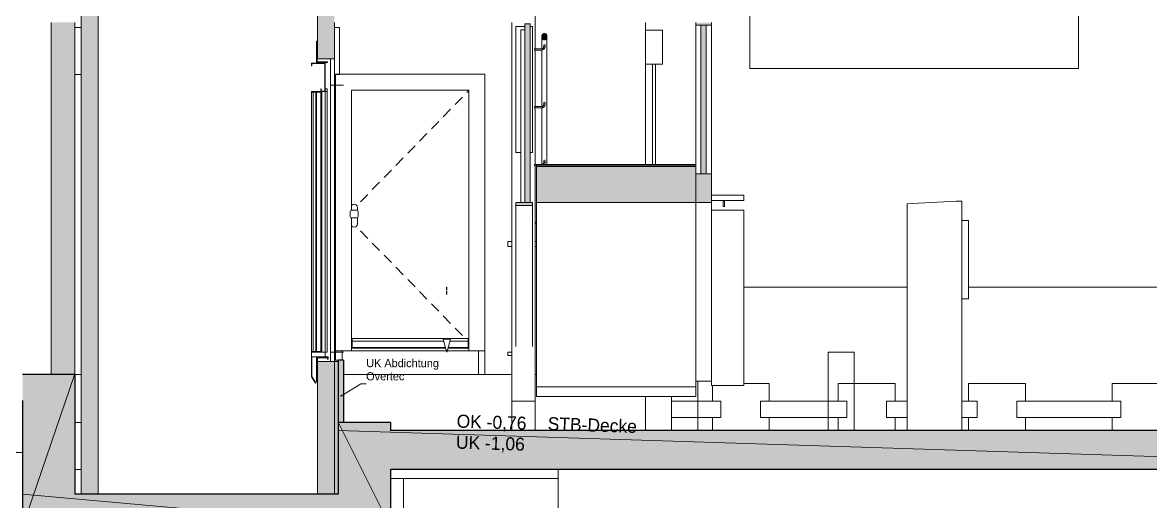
# Model space of a CAD drawing. Header units: metres. Extents: x -35.8 to 4.8, y -7.2 to 21.5.
# Drawn here: x -26.27 to -17.62, y -1.3 to 2.37 of the extents above; entities that cross this region are included whole.
import ezdxf

# ---------------------------------------------------------------- set-up
doc = ezdxf.new("R2010")
doc.units = ezdxf.units.M
doc.header["$MEASUREMENT"] = 0
doc.header["$XCLIPFRAME"] = 0
doc.set_wipeout_variables(frame=1)
for name, pattern in [('STRICHLINIE', [0.75, 0.5, -0.25]), ('Untersicht 1_1', [0.075, 0.025, -0.05]), ('Wipeout_Contour', [1, 0, -1])]:
    doc.linetypes.add(name, pattern=pattern)
for name, color, linetype in [('A_Schnitt A Lift RB_1_0', 7, 'Continuous'), ('A_Schnitt A Lift RB_1_110 Wand Aussen', 7, 'Continuous'), ('A_Schnitt A Lift RB_1_111 Wand Aussen - Bohrpfahlwand 80', 7, 'Continuous'), ('A_Schnitt A Lift RB_1_112 Wand Aussen - Schachtwände', 7, 'Continuous'), ('A_Schnitt A Lift RB_1_120 Wand Innen tragend', 7, 'Continuous'), ('A_Schnitt A Lift RB_1_140 Brüstung', 7, 'Continuous'), ('A_Schnitt A Lift RB_1_150 Stütze', 7, 'Continuous'), ('A_Schnitt A Lift RB_1_210 Decke', 7, 'Continuous'), ('A_Schnitt A Lift RB_1_250 Träger Unterzug', 7, 'Continuous'), ('A_Schnitt A Lift RB_1_270 Deckendurchbruchsymbol', 7, 'Continuous'), ('A_Schnitt A Lift RB_1_410 Treppe', 7, 'Continuous'), ('A_Schnitt A Lift RB_1_415_Aufbauten Pdf', 7, 'Continuous'), ('A_Schnitt A Lift RB_1_430 Aufzug', 7, 'Continuous'), ('A_Schnitt A Lift RB_1_910 Allgemein Lageplan Höhen', 7, 'Continuous'), ('A_Schnitt A Lift RB_1_950 Polierplan Bemaßung', 7, 'Continuous')]:
    doc.layers.add(name, color=color, linetype=linetype)
doc.styles.add('ERSTELLTER_STIL_1', font='')
doc.styles.get('ERSTELLTER_STIL_1').set_extended_font_data('Eurostile')
picture_1 = doc.add_image_def('image14.tif', size_in_pixel=(2176, 596))

msp = doc.modelspace()

# ---------------------------------------------------------------- hatches: boundary and pattern name
at = {"layer": 'A_Schnitt A Lift RB_1_120 Wand Innen tragend', "linetype": 'Continuous', "lineweight": 0, "true_color": 0x000000}
for points in [[(-26.05, -0.33), (-25.87, -0.33), (-25.87, 2.37), (-26.05, 2.37)], [(-23.85, -0.7), (-23.81, -0.7), (-23.81, -0.22), (-23.85, -0.22)]]:
    msp.add_hatch(color=18, dxfattribs=at).paths.add_polyline_path(points)
at = {"layer": 'A_Schnitt A Lift RB_1_140 Brüstung', "linetype": 'Continuous', "lineweight": 0, "true_color": 0x000000}
for points in [[(-22.42, 0.9899), (-22.38, 0.9899), (-22.38, 2.36), (-22.42, 2.36)], [(-20.99, 2.3693), (-21.11, 2.3693), (-21.11, 2.3493), (-20.99, 2.3493)], [(-21.07, 1.2081), (-21.03, 1.2081), (-21.03, 2.3493), (-21.07, 2.3493)], [(-22.2735, 2.2375), (-22.27, 2.2371), (-22.2665, 2.2375), (-22.2632, 2.2386), (-22.26, 2.2404), (-22.2571, 2.2428), (-22.2547, 2.2457), (-22.2527, 2.2492), (-22.2512, 2.253), (-22.2503, 2.257), (-22.25, 2.2612), (-22.2503, 2.2654), (-22.2512, 2.2694), (-22.2527, 2.2732), (-22.2547, 2.2766), (-22.2571, 2.2796), (-22.26, 2.282), (-22.2632, 2.2838), (-22.2665, 2.2849), (-22.27, 2.2852), (-22.2735, 2.2849), (-22.2768, 2.2838), (-22.28, 2.282), (-22.2829, 2.2796), (-22.2853, 2.2766), (-22.2873, 2.2732), (-22.2888, 2.2694), (-22.2897, 2.2654), (-22.29, 2.2612), (-22.2897, 2.257), (-22.2888, 2.253), (-22.2873, 2.2492), (-22.2853, 2.2457), (-22.2829, 2.2428), (-22.28, 2.2404), (-22.2768, 2.2386)], [(-20.99, 1.2081), (-21.11, 1.2081), (-21.11, 0.9891), (-20.99, 0.9891)], [(-22.36, 0.9649), (-22.36, 0.9899), (-22.49, 0.9899), (-22.49, 0.9649)]]:
    msp.add_hatch(color=18, dxfattribs=at).paths.add_polyline_path(points)
at = {"layer": 'A_Schnitt A Lift RB_1_210 Decke', "linetype": 'Continuous', "lineweight": 0, "true_color": 0x000000}
for points in [[(-23.45, -0.76), (-23.45, -1.06), (-14.87, -1.06), (-14.87, -0.76)], [(-23.85, -1.5), (-23.85, -1.25), (-25.87, -1.25), (-25.87, -1.5)]]:
    msp.add_hatch(color=18, dxfattribs=at).paths.add_polyline_path(points)
at = {"layer": 'A_Schnitt A Lift RB_1_250 Träger Unterzug', "linetype": 'Continuous', "lineweight": 0, "true_color": 0x000000}
for points in [[(-25.87, -1.5), (-25.87, -0.33), (-26.27, -0.33), (-26.27, -1.5)], [(-23.45, -1.5), (-23.45, -0.7), (-23.85, -0.7), (-23.85, -1.5)]]:
    msp.add_hatch(color=18, dxfattribs=at).paths.add_polyline_path(points)
at = {"layer": 'A_Schnitt A Lift RB_1_410 Treppe', "linetype": 'Continuous', "lineweight": 0, "true_color": 0x000000}
for points in [[(-22.33, 1.27), (-21.11, 1.27), (-21.11, 1.28), (-22.33, 1.28)], [(-22.33, 0.9899), (-21.11, 0.9899), (-21.11, 1.265), (-22.33, 1.265)]]:
    msp.add_hatch(color=18, dxfattribs=at).paths.add_polyline_path(points)
at = {"layer": 'A_Schnitt A Lift RB_1_430 Aufzug', "linetype": 'Continuous', "lineweight": 0, "true_color": 0x000000}
for points in [[(-25.82, -1.25), (-25.69, -1.25), (-25.69, 9.3), (-25.82, 9.3)], [(-24.01, 2.09), (-23.88, 2.09), (-23.88, 2.65), (-24.01, 2.65)], [(-23.88, -0.23), (-24.01, -0.23), (-24.01, -1.25), (-23.88, -1.25)], [(-23.85, -0.23), (-23.88, -0.23), (-23.88, -1.25), (-23.85, -1.25)]]:
    msp.add_hatch(color=18, dxfattribs=at).paths.add_polyline_path(points)
at = {"layer": 'A_Schnitt A Lift RB_1_950 Polierplan Bemaßung', "linetype": 'Continuous', "lineweight": 0, "true_color": 0x000000}
msp.add_hatch(color=18, dxfattribs=at).paths.add_polyline_path([(-23.8292, -0.4951), (-23.8291, -0.496), (-23.8285, -0.4968), (-23.8277, -0.4974), (-23.8267, -0.4976), (-23.8258, -0.4974), (-23.825, -0.4968), (-23.8244, -0.496), (-23.8242, -0.4951), (-23.8244, -0.4941), (-23.825, -0.4933), (-23.8258, -0.4928), (-23.8267, -0.4926), (-23.8277, -0.4928), (-23.8285, -0.4933), (-23.8291, -0.4941)])

# ---------------------------------------------------------------- linework, layer by layer
at = {"layer": 'A_Schnitt A Lift RB_1_110 Wand Aussen', "color": 7, "linetype": 'Continuous', "lineweight": 18, "ltscale": 1000}
for p, q in [((-21.495, 2.37), (-21.495, 1.28)), ((-20.74, 0.34), (-19.49, 0.34)), ((-19.02, 0.34), (-15.07, 0.34)), ((-23.87, -0.22), (-23.87, -0.15)), ((-22.726, -0.15), (-22.726, -0.33)), ((-22.726, -0.33), (-22.52, -0.33)), ((-22.34, -0.33), (-22.33, -0.33)), ((-20.9826, -0.535), (-20.9826, -0.4159)), ((-20.74, -0.4), (-20.5474, -0.4)), ((-20.5474, -0.4), (-20.5474, -0.535)), ((-20.0177, -0.535), (-20.0177, -0.4)), ((-20.0177, -0.4), (-19.5823, -0.4)), ((-19.5823, -0.4), (-19.5823, -0.535)), ((-19.0179, -0.535), (-19.0179, -0.4)), ((-19.0179, -0.4), (-18.5821, -0.4)), ((-18.5821, -0.4), (-18.5821, -0.535)), ((-17.918, -0.535), (-17.918, -0.4)), ((-17.918, -0.4), (-17.482, -0.4)), ((-21.295, -0.5), (-21.295, -0.535)), ((-20.9826, -0.535), (-21.295, -0.535)), ((-21.295, -0.66), (-21.295, -0.535)), ((-20.9826, -0.535), (-20.9642, -0.535)), ((-20.9321, -0.535), (-20.9642, -0.535)), ((-20.9166, -0.535), (-20.9321, -0.535)), ((-20.9166, -0.535), (-20.9166, -0.66)), ((-20.5979, -0.535), (-20.6134, -0.535)), ((-20.6134, -0.535), (-20.6134, -0.66)), ((-20.5658, -0.535), (-20.5979, -0.535)), ((-20.5474, -0.535), (-20.5658, -0.535)), ((-20.0177, -0.535), (-20.5474, -0.535)), ((-20.0177, -0.535), (-19.9992, -0.535)), ((-19.9671, -0.535), (-19.9992, -0.535)), ((-19.9514, -0.535), (-19.9671, -0.535)), ((-19.9514, -0.535), (-19.9514, -0.66)), ((-19.6329, -0.535), (-19.6487, -0.535)), ((-19.6487, -0.535), (-19.6487, -0.66)), ((-19.6008, -0.535), (-19.6329, -0.535)), ((-19.5823, -0.535), (-19.6008, -0.535)), ((-19.49, -0.535), (-19.5823, -0.535)), ((-19.0179, -0.535), (-19.07, -0.535)), ((-19.0179, -0.535), (-18.9992, -0.535)), ((-18.9671, -0.535), (-18.9992, -0.535)), ((-18.9514, -0.535), (-18.9671, -0.535)), ((-18.9514, -0.535), (-18.9514, -0.66)), ((-18.6329, -0.535), (-18.6486, -0.535)), ((-18.6486, -0.535), (-18.6486, -0.66)), ((-18.6008, -0.535), (-18.6329, -0.535)), ((-18.5821, -0.535), (-18.6008, -0.535)), ((-17.918, -0.535), (-18.5821, -0.535)), ((-17.918, -0.535), (-17.8992, -0.535)), ((-17.8671, -0.535), (-17.8992, -0.535)), ((-17.8513, -0.535), (-17.8671, -0.535)), ((-17.8513, -0.535), (-17.8513, -0.66)), ((-21.295, -0.66), (-21.295, -0.76)), ((-20.9826, -0.66), (-21.295, -0.66)), ((-20.9826, -0.66), (-20.9826, -0.76)), ((-20.9826, -0.66), (-20.9642, -0.66)), ((-20.9642, -0.66), (-20.9321, -0.66)), ((-20.9321, -0.66), (-20.9166, -0.66)), ((-20.6134, -0.66), (-20.5979, -0.66)), ((-20.5979, -0.66), (-20.5658, -0.66)), ((-20.5474, -0.66), (-20.5658, -0.66)), ((-20.0177, -0.66), (-20.5474, -0.66)), ((-20.5474, -0.66), (-20.5474, -0.76)), ((-20.0177, -0.66), (-19.9992, -0.66)), ((-20.0177, -0.66), (-20.0177, -0.76)), ((-19.9992, -0.66), (-19.9671, -0.66)), ((-19.9671, -0.66), (-19.9514, -0.66)), ((-19.6487, -0.66), (-19.6329, -0.66)), ((-19.6329, -0.66), (-19.6008, -0.66)), ((-19.5823, -0.66), (-19.6008, -0.66)), ((-19.49, -0.66), (-19.5823, -0.66)), ((-19.5823, -0.66), (-19.5823, -0.76)), ((-19.0179, -0.66), (-19.07, -0.66)), ((-19.0179, -0.66), (-18.9992, -0.66)), ((-19.0179, -0.66), (-19.0179, -0.76)), ((-18.9992, -0.66), (-18.9671, -0.66)), ((-18.9671, -0.66), (-18.9514, -0.66)), ((-18.6486, -0.66), (-18.6329, -0.66)), ((-18.6329, -0.66), (-18.6008, -0.66)), ((-18.5821, -0.66), (-18.6008, -0.66)), ((-17.918, -0.66), (-18.5821, -0.66)), ((-18.5821, -0.66), (-18.5821, -0.76)), ((-17.918, -0.66), (-17.8992, -0.66)), ((-17.918, -0.66), (-17.918, -0.76)), ((-17.8992, -0.66), (-17.8671, -0.66)), ((-17.8671, -0.66), (-17.8513, -0.66))]:
    msp.add_line(p, q, dxfattribs=at)
at = {"layer": 'A_Schnitt A Lift RB_1_110 Wand Aussen', "color": 7, "linetype": 'Continuous', "lineweight": 13, "ltscale": 1000}
for p, q in [((-21.365, 2.31), (-21.495, 2.31)), ((-21.365, 2.05), (-21.365, 2.31)), ((-21.495, 2.05), (-21.49, 2.05)), ((-21.49, 2.05), (-21.4425, 2.05)), ((-21.4425, 2.05), (-21.4175, 2.05)), ((-21.4425, 1.28), (-21.4425, 2.05)), ((-21.4175, 2.05), (-21.37, 2.05)), ((-21.4175, 1.28), (-21.4175, 2.05)), ((-21.37, 2.05), (-21.365, 2.05)), ((-22.726, 1.972), (-23.87, 1.972)), ((-23.87, 1.972), (-23.87, -0.15)), ((-22.726, -0.15), (-22.726, 1.972)), ((-23.748, 0.93), (-23.748, 1.85)), ((-23.748, 1.85), (-23.2979, 1.85)), ((-23.2979, 1.85), (-23.1579, 1.85)), ((-23.1579, 1.85), (-22.848, 1.85)), ((-22.848, 1.8489), (-22.8638, 1.8327)), ((-22.848, 1.85), (-22.848, -0.13)), ((-22.8986, 1.7968), (-22.9544, 1.7395)), ((-22.9893, 1.7036), (-23.0451, 1.6463)), ((-23.0799, 1.6104), (-23.1357, 1.5531)), ((-23.1706, 1.5173), (-23.2264, 1.4599)), ((-23.2612, 1.4241), (-23.317, 1.3667)), ((-23.3519, 1.3309), (-23.4076, 1.2735)), ((-23.4425, 1.2377), (-23.4983, 1.1803)), ((-23.5331, 1.1445), (-23.5889, 1.0872)), ((-23.6238, 1.0513), (-23.6796, 0.994)), ((-23.7457, 0.9677), (-23.748, 0.9642)), ((-23.7376, 0.9731), (-23.7457, 0.9677)), ((-23.728, 0.975), (-23.7376, 0.9731)), ((-23.7184, 0.9731), (-23.728, 0.975)), ((-23.7103, 0.9677), (-23.7184, 0.9731)), ((-23.7049, 0.9596), (-23.7103, 0.9677)), ((-23.703, 0.95), (-23.7049, 0.9596)), ((-23.7567, 0.925), (-23.758, 0.92)), ((-23.758, 0.92), (-23.758, 0.88)), ((-23.758, 0.88), (-23.7567, 0.875)), ((-23.753, 0.9287), (-23.7567, 0.925)), ((-23.7567, 0.875), (-23.753, 0.8713)), ((-23.748, 0.93), (-23.753, 0.9287)), ((-23.753, 0.8713), (-23.748, 0.87)), ((-23.708, 0.93), (-23.748, 0.93)), ((-23.748, 0.87), (-23.708, 0.87)), ((-23.748, -0.13), (-23.748, 0.87)), ((-23.703, 0.9287), (-23.708, 0.93)), ((-23.708, 0.87), (-23.703, 0.8713)), ((-23.703, 0.9287), (-23.703, 0.95)), ((-23.6993, 0.925), (-23.703, 0.9287)), ((-23.703, 0.8713), (-23.6993, 0.875)), ((-23.703, 0.825), (-23.703, 0.8713)), ((-23.698, 0.92), (-23.6993, 0.925)), ((-23.6993, 0.875), (-23.698, 0.88)), ((-23.698, 0.88), (-23.698, 0.92)), ((-23.748, 0.8108), (-23.7457, 0.8073)), ((-23.7457, 0.8073), (-23.7376, 0.8019)), ((-23.7376, 0.8019), (-23.728, 0.8)), ((-23.728, 0.8), (-23.7184, 0.8019)), ((-23.7184, 0.8019), (-23.7103, 0.8073)), ((-23.7103, 0.8073), (-23.7049, 0.8154)), ((-23.7049, 0.8154), (-23.703, 0.825)), ((-23.6238, 0.7137), (-23.6796, 0.771)), ((-23.5331, 0.6205), (-23.5889, 0.6778)), ((-23.4425, 0.5273), (-23.4983, 0.5847)), ((-23.3519, 0.4341), (-23.4076, 0.4915)), ((-23.2612, 0.3409), (-23.317, 0.3983)), ((-23.1706, 0.2477), (-23.2264, 0.3051)), ((-23.0799, 0.1546), (-23.1357, 0.2119)), ((-22.9893, 0.0614), (-23.0451, 0.1187)), ((-22.8986, -0.0318), (-22.9544, 0.0255)), ((-23.743, -0.075), (-23.743, -0.055)), ((-22.853, -0.055), (-23.743, -0.055)), ((-23.743, -0.125), (-23.743, -0.075)), ((-23.0419, -0.075), (-23.743, -0.075)), ((-22.853, -0.075), (-22.9947, -0.075)), ((-22.853, -0.075), (-22.853, -0.055)), ((-22.853, -0.125), (-22.853, -0.075)), ((-22.848, -0.0839), (-22.853, -0.0787)), ((-23.87, -0.15), (-23.82, -0.15)), ((-23.82, -0.15), (-23.82, -0.22)), ((-23.82, -0.15), (-23.748, -0.15)), ((-23.748, -0.125), (-23.743, -0.125)), ((-23.748, -0.13), (-23.0267, -0.13)), ((-23.748, -0.15), (-23.748, -0.13)), ((-23.0211, -0.15), (-23.748, -0.15)), ((-23.0281, -0.125), (-23.743, -0.125)), ((-22.848, -0.15), (-23.0156, -0.15)), ((-23.01, -0.13), (-22.848, -0.13)), ((-22.853, -0.125), (-23.0086, -0.125)), ((-22.853, -0.125), (-22.848, -0.125)), ((-22.848, -0.13), (-22.848, -0.15)), ((-22.848, -0.15), (-22.776, -0.15)), ((-22.776, -0.33), (-22.776, -0.15)), ((-22.776, -0.15), (-22.726, -0.15)), ((-23.81, -0.33), (-22.776, -0.33))]:
    msp.add_line(p, q, dxfattribs=at)
at = {"layer": 'A_Schnitt A Lift RB_1_111 Wand Aussen - Bohrpfahlwand 80', "color": 7, "linetype": 'Continuous', "lineweight": 18, "ltscale": 1000}
msp.add_line((-23.35, -3.8679), (-23.35, -1.13), dxfattribs=at)
at = {"layer": 'A_Schnitt A Lift RB_1_112 Wand Aussen - Schachtwände', "color": 7, "linetype": 'Continuous', "lineweight": 18, "ltscale": 1000}
for p, q in [((-19.45, 0.981), (-19.49, 0.979)), ((-19.49, -0.76), (-19.49, 0.979)), ((-19.11, 0.998), (-19.45, 0.981)), ((-19.07, 1), (-19.11, 0.998)), ((-19.07, 1), (-19.07, -0.76)), ((-19.02, 0.85), (-19.07, 0.85)), ((-19.02, 0.25), (-19.02, 0.85)), ((-19.07, 0.25), (-19.02, 0.25))]:
    msp.add_line(p, q, dxfattribs=at)
at = {"layer": 'A_Schnitt A Lift RB_1_120 Wand Innen tragend', "color": 7, "linetype": 'Continuous', "lineweight": 18, "ltscale": 1000}
for p, q in [((-26.05, 2.37), (-26.05, -0.33)), ((-25.87, 2.37), (-25.87, -0.33)), ((-23.85, -0.22), (-23.88, -0.22)), ((-25.82, -0.33), (-25.87, -0.33))]:
    msp.add_line(p, q, dxfattribs=at)
at = {"layer": 'A_Schnitt A Lift RB_1_120 Wand Innen tragend', "color": 7, "linetype": 'Continuous', "lineweight": 25, "ltscale": 1000}
for p, q in [((-23.85, -0.22), (-23.85, -0.23)), ((-23.81, -0.22), (-23.85, -0.22)), ((-23.85, -0.23), (-23.85, -0.7)), ((-23.81, -0.22), (-23.81, -0.7))]:
    msp.add_line(p, q, dxfattribs=at)
at = {"layer": 'A_Schnitt A Lift RB_1_140 Brüstung', "color": 7, "linetype": 'Continuous', "lineweight": 18, "ltscale": 1000}
for p, q in [((-22.42, 2.3394), (-22.49, 2.3394)), ((-22.49, 2.3394), (-22.49, 1.3733)), ((-22.42, 2.36), (-22.42, 0.9899)), ((-22.38, 2.36), (-22.42, 2.36)), ((-22.38, 2.36), (-22.38, 0.9899)), ((-22.36, 2.3394), (-22.38, 2.3394)), ((-22.36, 1.3733), (-22.36, 2.3394)), ((-21.11, 2.3693), (-21.11, 2.3493)), ((-21.11, 2.3493), (-21.11, 1.28)), ((-21.07, 2.3493), (-21.11, 2.3493)), ((-21.03, 2.3493), (-21.07, 2.3493)), ((-21.07, 2.3493), (-21.07, 1.2081)), ((-20.99, 2.3493), (-21.03, 2.3493)), ((-21.03, 2.3493), (-21.03, 1.2081)), ((-20.99, 2.3693), (-20.99, 2.3493)), ((-20.99, 1.2081), (-20.99, 2.3493)), ((-22.42, 2.3144), (-22.45, 2.3144)), ((-22.45, 0.9899), (-22.45, 2.3144)), ((-22.49, 1.3733), (-22.45, 1.3733)), ((-22.38, 1.3733), (-22.36, 1.3733)), ((-21.07, 1.2081), (-21.11, 1.2081)), ((-21.03, 1.2081), (-21.07, 1.2081)), ((-20.99, 1.2081), (-21.03, 1.2081)), ((-20.99, 1.2081), (-20.99, 0.9891)), ((-22.49, -0.117), (-22.49, 0.9649)), ((-22.38, 0.9899), (-22.42, 0.9899)), ((-22.36, 0.9649), (-22.36, -0.117)), ((-21.11, 0.9899), (-21.11, 0.9891)), ((-21.11, 0.9891), (-21.11, -0.3828)), ((-20.99, 0.9891), (-21.11, 0.9891)), ((-20.99, -0.3728), (-20.99, 0.9891)), ((-20.74, 0.9301), (-20.99, 0.9301)), ((-20.74, -0.4159), (-20.74, 0.9301)), ((-21.11, -0.3828), (-20.99, -0.3828)), ((-20.99, -0.3728), (-20.99, -0.4159)), ((-20.74, -0.4159), (-20.99, -0.4159))]:
    msp.add_line(p, q, dxfattribs=at)
at = {"layer": 'A_Schnitt A Lift RB_1_140 Brüstung', "color": 7, "linetype": 'Continuous', "lineweight": 13, "ltscale": 1000}
for p, q in [((-22.29, 2.1686), (-22.29, 2.2612)), ((-22.25, 1.28), (-22.25, 2.2612)), ((-22.2902, 2.1686), (-22.345, 2.1686)), ((-22.345, 2.1683), (-22.345, 2.1685)), ((-22.345, 2.1679), (-22.345, 2.1683)), ((-22.345, 2.1674), (-22.345, 2.1679)), ((-22.345, 2.1668), (-22.345, 2.1674)), ((-22.345, 2.1661), (-22.345, 2.1668)), ((-22.345, 2.1653), (-22.345, 2.1661)), ((-22.345, 2.1645), (-22.345, 2.1653)), ((-22.345, 2.1636), (-22.345, 2.1645)), ((-22.345, 2.1627), (-22.345, 2.1636)), ((-22.345, 2.1619), (-22.345, 2.1627)), ((-22.345, 2.1611), (-22.345, 2.1619)), ((-22.2874, 2.1688), (-22.2902, 2.1686)), ((-22.2849, 2.1695), (-22.2874, 2.1688)), ((-22.2825, 2.1706), (-22.2849, 2.1695)), ((-22.2804, 2.1721), (-22.2825, 2.1706)), ((-22.2775, 2.1619), (-22.2814, 2.1601)), ((-22.2785, 2.174), (-22.2804, 2.1721)), ((-22.277, 2.1761), (-22.2785, 2.174)), ((-22.2739, 2.1644), (-22.2775, 2.1619)), ((-22.2759, 2.1785), (-22.277, 2.1761)), ((-22.2752, 2.181), (-22.2759, 2.1785)), ((-22.275, 2.1838), (-22.2752, 2.181)), ((-22.275, 2.1994), (-22.275, 2.1838)), ((-22.2708, 2.1675), (-22.2739, 2.1644)), ((-22.2709, 2.2019), (-22.2717, 2.2019)), ((-22.27, 2.2019), (-22.2709, 2.2019)), ((-22.2683, 2.1711), (-22.2708, 2.1675)), ((-22.2691, 2.2019), (-22.27, 2.2019)), ((-22.2683, 2.2019), (-22.2691, 2.2019)), ((-22.2665, 2.175), (-22.2683, 2.1711)), ((-22.2654, 2.1792), (-22.2665, 2.175)), ((-22.265, 2.1834), (-22.2654, 2.1792)), ((-22.265, 2.1994), (-22.265, 2.1834)), ((-22.345, 2.1604), (-22.345, 2.1611)), ((-22.345, 2.1598), (-22.345, 2.1604)), ((-22.345, 2.1593), (-22.345, 2.1598)), ((-22.345, 2.1589), (-22.345, 2.1593)), ((-22.345, 2.1587), (-22.345, 2.1589)), ((-22.2898, 2.1586), (-22.345, 2.1586)), ((-22.29, 1.7249), (-22.29, 2.1586)), ((-22.2857, 2.159), (-22.2898, 2.1586)), ((-22.2814, 2.1601), (-22.2857, 2.159)), ((-22.2785, 1.7302), (-22.2804, 1.7284)), ((-22.277, 1.7323), (-22.2785, 1.7302)), ((-22.2759, 1.7347), (-22.277, 1.7323)), ((-22.2752, 1.7372), (-22.2759, 1.7347)), ((-22.275, 1.7401), (-22.2752, 1.7372)), ((-22.275, 1.7557), (-22.275, 1.7401)), ((-22.2709, 1.7582), (-22.2717, 1.7582)), ((-22.27, 1.7582), (-22.2709, 1.7582)), ((-22.2691, 1.7582), (-22.27, 1.7582)), ((-22.2683, 1.7582), (-22.2691, 1.7582)), ((-22.2665, 1.7313), (-22.2683, 1.7273)), ((-22.2654, 1.7355), (-22.2665, 1.7313)), ((-22.265, 1.7396), (-22.2654, 1.7355)), ((-22.265, 1.7557), (-22.265, 1.7396)), ((-22.345, 1.7245), (-22.345, 1.7248)), ((-22.2902, 1.7248), (-22.345, 1.7248)), ((-22.345, 1.7242), (-22.345, 1.7245)), ((-22.345, 1.7237), (-22.345, 1.7242)), ((-22.345, 1.723), (-22.345, 1.7237)), ((-22.345, 1.7223), (-22.345, 1.723)), ((-22.345, 1.7215), (-22.345, 1.7223)), ((-22.345, 1.7207), (-22.345, 1.7215)), ((-22.345, 1.7198), (-22.345, 1.7207)), ((-22.345, 1.719), (-22.345, 1.7198)), ((-22.345, 1.7181), (-22.345, 1.719)), ((-22.345, 1.7173), (-22.345, 1.7181)), ((-22.345, 1.7166), (-22.345, 1.7173)), ((-22.345, 1.716), (-22.345, 1.7166)), ((-22.345, 1.7155), (-22.345, 1.716)), ((-22.345, 1.7151), (-22.345, 1.7155)), ((-22.345, 1.7149), (-22.345, 1.7151)), ((-22.2898, 1.7148), (-22.345, 1.7148)), ((-22.2874, 1.7251), (-22.2902, 1.7248)), ((-22.29, 1.2811), (-22.29, 1.7148)), ((-22.2857, 1.7152), (-22.2898, 1.7148)), ((-22.2849, 1.7258), (-22.2874, 1.7251)), ((-22.2814, 1.7163), (-22.2857, 1.7152)), ((-22.2825, 1.7269), (-22.2849, 1.7258)), ((-22.2804, 1.7284), (-22.2825, 1.7269)), ((-22.2775, 1.7182), (-22.2814, 1.7163)), ((-22.2739, 1.7207), (-22.2775, 1.7182)), ((-22.2708, 1.7238), (-22.2739, 1.7207)), ((-22.2683, 1.7273), (-22.2708, 1.7238)), ((-22.275, 1.3119), (-22.275, 1.2963)), ((-22.2709, 1.3144), (-22.2717, 1.3144)), ((-22.27, 1.3144), (-22.2709, 1.3144)), ((-22.2691, 1.3144), (-22.27, 1.3144)), ((-22.2683, 1.3144), (-22.2691, 1.3144)), ((-22.265, 1.3119), (-22.265, 1.2959)), ((-22.2902, 1.2811), (-22.345, 1.2811)), ((-22.345, 1.2808), (-22.345, 1.281)), ((-22.345, 1.2804), (-22.345, 1.2808)), ((-22.345, 1.2799), (-22.345, 1.2804)), ((-22.345, 1.2793), (-22.345, 1.2799)), ((-22.345, 1.2786), (-22.345, 1.2793)), ((-22.345, 1.2778), (-22.345, 1.2786)), ((-22.345, 1.2769), (-22.345, 1.2778)), ((-22.345, 1.2761), (-22.345, 1.2769)), ((-22.345, 1.2752), (-22.345, 1.2761)), ((-22.345, 1.2744), (-22.345, 1.2752)), ((-22.345, 1.2736), (-22.345, 1.2744)), ((-22.345, 1.2729), (-22.345, 1.2736)), ((-22.345, 1.2722), (-22.345, 1.2729)), ((-22.345, 1.2717), (-22.345, 1.2722)), ((-22.345, 1.2714), (-22.345, 1.2717)), ((-22.345, 1.2711), (-22.345, 1.2714)), ((-22.33, 1.2711), (-22.345, 1.2711)), ((-22.2874, 1.2813), (-22.2902, 1.2811)), ((-22.2849, 1.282), (-22.2874, 1.2813)), ((-22.2825, 1.2831), (-22.2849, 1.282)), ((-22.2804, 1.2846), (-22.2825, 1.2831)), ((-22.2785, 1.2864), (-22.2804, 1.2846)), ((-22.277, 1.2886), (-22.2785, 1.2864)), ((-22.2759, 1.2909), (-22.277, 1.2886)), ((-22.2752, 1.2935), (-22.2759, 1.2909)), ((-22.275, 1.2963), (-22.2752, 1.2935)), ((-22.2683, 1.2836), (-22.2708, 1.28)), ((-22.2665, 1.2875), (-22.2683, 1.2836)), ((-22.2654, 1.2917), (-22.2665, 1.2875)), ((-22.265, 1.2959), (-22.2654, 1.2917)), ((-20.99, 1.0441), (-20.74, 1.0441)), ((-20.74, 1.0441), (-20.74, 1.0438)), ((-20.74, 1.0438), (-20.74, 1.0429)), ((-20.74, 1.0429), (-20.74, 1.0414)), ((-20.74, 1.0414), (-20.74, 1.0394)), ((-20.74, 1.0394), (-20.74, 1.037)), ((-22.49, 0.9899), (-22.49, 0.9649)), ((-22.42, 0.9899), (-22.49, 0.9899)), ((-22.36, 0.9649), (-22.49, 0.9649)), ((-22.36, 0.9899), (-22.38, 0.9899)), ((-22.36, 0.9899), (-22.36, 0.9649)), ((-20.99, 1.0041), (-20.9, 1.0041)), ((-20.9, 0.9591), (-20.9, 1.0041)), ((-20.8999, 1.0041), (-20.8997, 1.0041)), ((-20.8999, 0.9591), (-20.8997, 0.9591)), ((-20.8997, 1.0041), (-20.8993, 1.0041)), ((-20.8997, 0.9591), (-20.8993, 0.9591)), ((-20.8993, 1.0041), (-20.8988, 1.0041)), ((-20.8993, 0.9591), (-20.8988, 0.9591)), ((-20.8988, 1.0041), (-20.8982, 1.0041)), ((-20.8988, 0.9591), (-20.8982, 0.9591)), ((-20.8982, 1.0041), (-20.8975, 1.0041)), ((-20.8982, 0.9591), (-20.8975, 0.9591)), ((-20.8975, 1.0041), (-20.8967, 1.0041)), ((-20.8975, 0.9591), (-20.8967, 0.9591)), ((-20.8967, 1.0041), (-20.8959, 1.0041)), ((-20.8967, 0.9591), (-20.8959, 0.9591)), ((-20.8959, 1.0041), (-20.895, 1.0041)), ((-20.8959, 0.9591), (-20.895, 0.9591)), ((-20.895, 1.0041), (-20.8941, 1.0041)), ((-20.895, 0.9591), (-20.8941, 0.9591)), ((-20.8941, 1.0041), (-20.8933, 1.0041)), ((-20.8941, 0.9591), (-20.8933, 0.9591)), ((-20.8933, 1.0041), (-20.8925, 1.0041)), ((-20.8933, 0.9591), (-20.8925, 0.9591)), ((-20.8925, 1.0041), (-20.8918, 1.0041)), ((-20.8925, 0.9591), (-20.8918, 0.9591)), ((-20.8918, 1.0041), (-20.8912, 1.0041)), ((-20.8918, 0.9591), (-20.8912, 0.9591)), ((-20.8912, 1.0041), (-20.8907, 1.0041)), ((-20.8912, 0.9591), (-20.8907, 0.9591)), ((-20.8907, 1.0041), (-20.8903, 1.0041)), ((-20.8907, 0.9591), (-20.8903, 0.9591)), ((-20.8903, 1.0041), (-20.8901, 1.0041)), ((-20.8903, 0.9591), (-20.8901, 0.9591)), ((-20.89, 0.9591), (-20.89, 1.0041)), ((-20.89, 1.0041), (-20.74, 1.0041)), ((-20.74, 1.037), (-20.74, 1.0341)), ((-20.74, 1.0341), (-20.74, 1.0309)), ((-20.74, 1.0309), (-20.74, 1.0276)), ((-20.74, 1.0276), (-20.74, 1.0241)), ((-20.74, 1.0241), (-20.74, 1.0206)), ((-20.74, 1.0206), (-20.74, 1.0173)), ((-20.74, 1.0173), (-20.74, 1.0141)), ((-20.74, 1.0141), (-20.74, 1.0112)), ((-20.74, 1.0112), (-20.74, 1.0088)), ((-20.74, 1.0088), (-20.74, 1.0068)), ((-20.74, 1.0068), (-20.74, 1.0053)), ((-20.74, 1.0053), (-20.74, 1.0044)), ((-20.74, 1.0044), (-20.74, 1.0041)), ((-22.33, 0.8373), (-22.34, 0.8373)), ((-22.33, 0.8273), (-22.34, 0.8273)), ((-22.55, 0.69), (-22.55, 0.6897)), ((-22.55, 0.69), (-22.52, 0.69)), ((-22.55, 0.6897), (-22.55, 0.6888)), ((-22.55, 0.6888), (-22.55, 0.6873)), ((-22.55, 0.6873), (-22.55, 0.6853)), ((-22.55, 0.6853), (-22.55, 0.6829)), ((-22.55, 0.6829), (-22.55, 0.68)), ((-22.55, 0.68), (-22.55, 0.6768)), ((-22.55, 0.6768), (-22.55, 0.6735)), ((-22.55, 0.6735), (-22.55, 0.67)), ((-22.55, 0.67), (-22.55, 0.6665)), ((-22.55, 0.6665), (-22.55, 0.6632)), ((-22.55, 0.6632), (-22.55, 0.66)), ((-22.55, 0.66), (-22.55, 0.6571)), ((-22.55, 0.6571), (-22.55, 0.6547)), ((-22.55, 0.6547), (-22.55, 0.6527)), ((-22.55, 0.6527), (-22.55, 0.6512)), ((-22.55, 0.6512), (-22.55, 0.6503)), ((-22.55, 0.6503), (-22.55, 0.65)), ((-22.55, 0.65), (-22.52, 0.65)), ((-22.34, 0.69), (-22.3305, 0.69)), ((-22.34, 0.6502), (-22.33, 0.6502)), ((-22.3308, 0.6888), (-22.33, 0.6914)), ((-22.3306, 0.6897), (-22.3308, 0.6888)), ((-22.3308, 0.6888), (-22.3306, 0.6874)), ((-22.3306, 0.6897), (-22.33, 0.6916)), ((-22.3306, 0.6874), (-22.33, 0.6892)), ((-22.3306, 0.6874), (-22.33, 0.6856))]:
    msp.add_line(p, q, dxfattribs=at)
at = {"layer": 'A_Schnitt A Lift RB_1_140 Brüstung', "color": 255, "linetype": 'Continuous', "lineweight": 0, "ltscale": 1000}
for p, q in [((-22.55, -0.16), (-22.52, -0.16)), ((-22.55, -0.185), (-22.55, -0.16)), ((-22.55, -0.185), (-22.52, -0.185))]:
    msp.add_line(p, q, dxfattribs=at)
at = {"layer": 'A_Schnitt A Lift RB_1_140 Brüstung', "color": 7, "linetype": 'Continuous', "lineweight": 13, "ltscale": 1000, "flags": 128}
msp.add_lwpolyline([(-22.2897, 2.257), (-22.2888, 2.253), (-22.2873, 2.2492), (-22.2853, 2.2457), (-22.2829, 2.2428), (-22.28, 2.2404), (-22.2768, 2.2386), (-22.2735, 2.2375), (-22.27, 2.2371), (-22.2665, 2.2375), (-22.2632, 2.2386), (-22.26, 2.2404), (-22.2571, 2.2428), (-22.2547, 2.2457), (-22.2527, 2.2492), (-22.2512, 2.253), (-22.2503, 2.257), (-22.25, 2.2612), (-22.2503, 2.2654), (-22.2512, 2.2694), (-22.2527, 2.2732), (-22.2547, 2.2766), (-22.2571, 2.2796), (-22.26, 2.282), (-22.2632, 2.2838), (-22.2665, 2.2849), (-22.27, 2.2852), (-22.2735, 2.2849), (-22.2768, 2.2838), (-22.28, 2.282), (-22.2829, 2.2796), (-22.2853, 2.2766), (-22.2873, 2.2732), (-22.2888, 2.2694), (-22.2897, 2.2654), (-22.29, 2.2612)], close=True, dxfattribs=at)
at = {"layer": 'A_Schnitt A Lift RB_1_150 Stütze', "color": 7, "linetype": 'Continuous', "lineweight": 18, "ltscale": 1000}
for p, q in [((-22.34, 2.1686), (-22.34, 4.1177)), ((-22.52, -0.535), (-22.52, 2.37)), ((-22.34, 1.7248), (-22.34, 2.1586)), ((-22.34, 1.2811), (-22.34, 1.7148)), ((-22.34, -0.535), (-22.34, 1.2711)), ((-22.34, -0.535), (-22.52, -0.535))]:
    msp.add_line(p, q, dxfattribs=at)
at = {"layer": 'A_Schnitt A Lift RB_1_210 Decke', "color": 7, "linetype": 'Continuous', "lineweight": 25, "ltscale": 1000}
for p, q in [((-14.87, -0.76), (-23.45, -0.76)), ((-14.87, -1.06), (-23.45, -1.06)), ((-25.82, -1.25), (-25.87, -1.25)), ((-25.69, -1.25), (-25.82, -1.25)), ((-24.01, -1.25), (-25.69, -1.25))]:
    msp.add_line(p, q, dxfattribs=at)
at = {"layer": 'A_Schnitt A Lift RB_1_210 Decke', "color": 7, "linetype": 'Continuous', "lineweight": 25, "ltscale": 1000, "flags": 128}
msp.add_lwpolyline([(-23.85, -1.25), (-23.88, -1.25), (-24.01, -1.25)], dxfattribs=at)
at = {"layer": 'A_Schnitt A Lift RB_1_250 Träger Unterzug', "color": 7, "linetype": 'Continuous', "lineweight": 25, "ltscale": 1000}
for p, q in [((-26.05, -0.33), (-26.27, -0.33)), ((-25.87, -0.33), (-26.05, -0.33)), ((-25.87, -0.33), (-25.87, -1.25)), ((-26.27, -0.53), (-26.27, -1.5)), ((-23.85, -0.7), (-23.85, -1.25)), ((-23.81, -0.7), (-23.85, -0.7)), ((-23.45, -0.7), (-23.81, -0.7)), ((-23.45, -0.7), (-23.45, -0.76)), ((-23.45, -1.06), (-23.45, -1.5))]:
    msp.add_line(p, q, dxfattribs=at)
at = {"layer": 'A_Schnitt A Lift RB_1_250 Träger Unterzug', "color": 7, "linetype": 'Continuous', "lineweight": 13, "ltscale": 1000}
for p, q in [((-22.776, -0.33), (-22.726, -0.33)), ((-21.495, -0.5), (-21.495, -0.76)), ((-27.205, -0.93), (-26.27, -0.93)), ((-22.165, -1.06), (-22.165, -1.13)), ((-23.45, -1.13), (-22.165, -1.13)), ((-22.165, -1.13), (-22.165, -1.36))]:
    msp.add_line(p, q, dxfattribs=at)
at = {"layer": 'A_Schnitt A Lift RB_1_270 Deckendurchbruchsymbol', "color": 7, "linetype": 'Continuous', "lineweight": 13, "ltscale": 1000}
for p, q in [((-25.82, 2.33), (-25.87, 2.33)), ((-23.84, 2.33), (-23.88, 2.33)), ((-23.84, 1.97), (-23.84, 2.33)), ((-25.82, 1.97), (-25.87, 1.97)), ((-23.84, 1.97), (-23.88, 1.97)), ((-20.095, -0.16), (-19.895, -0.16)), ((-20.095, -0.76), (-20.095, -0.16)), ((-19.895, -0.76), (-19.895, -0.16)), ((-21.0945, -0.76), (-21.0945, -0.3828)), ((-21.2945, -0.76), (-21.2945, -0.5)), ((-22.52, -0.76), (-22.52, -0.535)), ((-22.34, -0.76), (-22.34, -0.535)), ((-25.82, -0.7), (-25.87, -0.7)), ((-25.82, -1.06), (-25.87, -1.06))]:
    msp.add_line(p, q, dxfattribs=at)
at = {"layer": 'A_Schnitt A Lift RB_1_410 Treppe', "color": 7, "linetype": 'Continuous', "lineweight": 18, "ltscale": 1000}
for p, q in [((-22.33, 1.28), (-22.33, 1.27)), ((-21.11, 1.28), (-22.33, 1.28)), ((-22.33, 1.27), (-22.33, 1.265)), ((-21.11, 1.27), (-22.33, 1.27)), ((-22.33, 1.265), (-22.33, 0.9899)), ((-21.11, 1.265), (-22.33, 1.265)), ((-21.11, 1.28), (-21.11, 1.27)), ((-21.11, 1.27), (-21.11, 1.265)), ((-21.11, 1.265), (-21.11, 1.2081)), ((-21.11, 1.2081), (-21.11, 0.9899)), ((-22.33, 0.9899), (-22.33, 0.9546)), ((-21.11, 0.9899), (-22.33, 0.9899)), ((-22.33, 0.9546), (-22.33, 0.8946)), ((-22.33, 0.8946), (-22.33, 0.8346)), ((-22.33, 0.8346), (-22.33, 0.7746)), ((-22.33, 0.7746), (-22.33, 0.7146)), ((-22.33, 0.7146), (-22.33, 0.6546)), ((-22.33, 0.6546), (-22.33, 0.5946)), ((-22.33, 0.5946), (-22.33, 0.5346)), ((-22.33, 0.5346), (-22.33, 0.4746)), ((-22.33, 0.4746), (-22.33, 0.4146)), ((-22.33, 0.4146), (-22.33, 0.3546)), ((-22.33, 0.3546), (-22.33, 0.2946)), ((-22.33, 0.2946), (-22.33, 0.2346)), ((-22.33, 0.2346), (-22.33, 0.1746)), ((-22.33, 0.1746), (-22.33, 0.1146)), ((-22.33, 0.1146), (-22.33, 0.0546)), ((-22.33, 0.0546), (-22.33, -0.0054)), ((-22.33, -0.0054), (-22.33, -0.0654)), ((-22.33, -0.0654), (-22.33, -0.1254)), ((-22.33, -0.1254), (-22.33, -0.1854)), ((-22.33, -0.1854), (-22.33, -0.2454)), ((-22.33, -0.2454), (-22.33, -0.3054)), ((-22.33, -0.3054), (-22.33, -0.3654)), ((-22.33, -0.3654), (-22.33, -0.4254)), ((-22.33, -0.5), (-22.33, -0.4254)), ((-21.11, -0.4254), (-22.33, -0.4254)), ((-21.11, -0.4254), (-21.11, -0.3828)), ((-21.11, -0.4254), (-21.11, -0.5)), ((-22.33, -0.5), (-21.11, -0.5))]:
    msp.add_line(p, q, dxfattribs=at)
at = {"layer": 'A_Schnitt A Lift RB_1_430 Aufzug', "color": 7, "linetype": 'Continuous', "lineweight": 18, "ltscale": 1000}
for p, q in [((-25.82, 9.3), (-25.82, -1.25)), ((-25.69, 9.3), (-25.69, -1.25)), ((-24.01, 2.65), (-24.01, 2.09)), ((-23.88, 2.09), (-24.01, 2.09)), ((-23.88, -0.23), (-23.88, 2.09)), ((-24.01, -0.23), (-24.01, -1.25)), ((-23.88, -0.23), (-24.01, -0.23))]:
    msp.add_line(p, q, dxfattribs=at)
at = {"layer": 'A_Schnitt A Lift RB_1_430 Aufzug', "color": 7, "linetype": 'Continuous', "lineweight": 13, "ltscale": 1000}
for p, q in [((-23.88, 2.37), (-23.88, 2.09)), ((-24.0115, 2.227), (-24.0175, 2.227)), ((-24.0175, 2.227), (-24.0175, 2.062)), ((-24.0115, 2.068), (-24.0115, 2.227)), ((-24.01, 2.09), (-23.91, 2.09)), ((-23.91, 2.09), (-23.91, 1.89)), ((-23.95, 2.058), (-24.055, 2.058)), ((-24.055, 2.058), (-24.055, 2.038)), ((-24.055, 2.038), (-24.052, 2.038)), ((-24.052, 2.055), (-23.953, 2.055)), ((-24.052, 2.038), (-24.052, 2.055)), ((-24.0175, 2.062), (-23.9325, 2.062)), ((-23.9325, 2.068), (-24.0115, 2.068)), ((-23.953, 2.055), (-23.953, 1.843)), ((-23.95, 1.84), (-23.95, 2.058)), ((-23.9325, 2.062), (-23.9325, 2.068)), ((-24.0555, 1.835), (-24.056, 1.835)), ((-24.056, 1.835), (-24.056, -0.155)), ((-24.042, 1.8395), (-24.0555, 1.8395)), ((-24.0555, 1.8395), (-24.0555, -0.16)), ((-24.042, -0.16), (-24.042, 1.8395)), ((-23.976, 1.8395), (-24.042, 1.8395)), ((-23.98, 1.86), (-23.983, 1.86)), ((-23.983, 1.86), (-23.983, 1.84)), ((-23.983, 1.84), (-23.95, 1.84)), ((-23.98, 1.843), (-23.98, 1.86)), ((-23.953, 1.843), (-23.98, 1.843)), ((-23.976, -0.16), (-23.976, 1.8395)), ((-23.9505, 1.8395), (-23.976, 1.8395)), ((-23.976, 1.8395), (-23.976, -0.16)), ((-23.9495, 1.8395), (-23.9505, 1.8395)), ((-23.9505, 1.8395), (-23.9505, -0.16)), ((-23.935, 1.8605), (-23.95, 1.8605)), ((-23.95, 1.8605), (-23.95, 1.8595)), ((-23.95, 1.8595), (-23.935, 1.8595)), ((-23.9495, 1.8405), (-23.95, 1.8395)), ((-23.9495, 1.86), (-23.9495, 1.895)), ((-23.935, 1.8405), (-23.9495, 1.8405)), ((-23.9495, 1.8405), (-23.9495, 1.8395)), ((-23.9495, 1.8395), (-23.9495, 1.8405)), ((-23.9495, -0.16), (-23.9495, 1.8395)), ((-23.9345, 1.8395), (-23.9495, 1.8395)), ((-23.9495, 1.8395), (-23.9495, -0.16)), ((-23.9495, 1.8395), (-23.935, 1.8395)), ((-23.9345, 1.86), (-23.9355, 1.86)), ((-23.9355, 1.86), (-23.9355, 1.84)), ((-23.9355, 1.84), (-23.9345, 1.84)), ((-23.935, 1.8595), (-23.935, 1.8605)), ((-23.935, 1.8395), (-23.935, 1.8405)), ((-23.9345, 1.84), (-23.9345, 1.86)), ((-23.9345, -0.16), (-23.9345, 1.8395)), ((-23.91, 1.89), (-23.91, -0.16)), ((-23.91, 1.89), (-23.81, 1.89)), ((-24.056, -0.155), (-24.0555, -0.155)), ((-24.0555, -0.16), (-24.042, -0.16)), ((-23.95, -0.16), (-24.055, -0.16)), ((-24.055, -0.16), (-24.055, -0.1965)), ((-24.042, -0.16), (-23.976, -0.16)), ((-23.976, -0.16), (-23.9505, -0.16)), ((-23.9505, -0.16), (-23.9495, -0.16)), ((-23.95, -0.1965), (-23.95, -0.16)), ((-23.9495, -0.16), (-23.9345, -0.16)), ((-23.81, -0.16), (-23.91, -0.16)), ((-23.91, -0.16), (-23.91, -0.23)), ((-24.055, -0.1965), (-23.95, -0.1965)), ((-24.052, -0.1965), (-24.055, -0.1965)), ((-24.055, -0.1965), (-24.055, -0.346)), ((-24.052, -0.346), (-24.052, -0.1965)), ((-23.927, -0.1965), (-24.016, -0.1965)), ((-24.016, -0.1965), (-24.016, -0.3865)), ((-24.01, -0.2025), (-23.927, -0.2025)), ((-24.01, -0.3865), (-24.01, -0.2025)), ((-23.91, -0.23), (-24.01, -0.23)), ((-23.927, -0.2025), (-23.933, -0.2025)), ((-23.933, -0.2025), (-23.933, -0.2135)), ((-23.933, -0.2135), (-23.927, -0.2135)), ((-23.927, -0.2025), (-23.927, -0.1965)), ((-23.927, -0.2135), (-23.927, -0.2025)), ((-23.88, -0.23), (-23.88, -1.25)), ((-23.85, -0.23), (-23.88, -0.23)), ((-24.055, -0.346), (-24.052, -0.346)), ((-24.0522, -0.3462), (-24.0548, -0.3478)), ((-24.0548, -0.3478), (-24.0248, -0.3968)), ((-24.0222, -0.3952), (-24.0522, -0.3462)), ((-24.0248, -0.3968), (-24.0222, -0.3952)), ((-24.016, -0.3865), (-24.01, -0.3865))]:
    msp.add_line(p, q, dxfattribs=at)
at = {"layer": 'A_Schnitt A Lift RB_1_430 Aufzug', "color": 7, "linetype": 'STRICHLINIE', "lineweight": 13, "ltscale": 1000}
for p, q in [((-24.055, 1.835), (-24.056, 1.835)), ((-24.056, 1.835), (-24.056, -0.155)), ((-24.023, 1.835), (-24.055, 1.835)), ((-24.055, 1.835), (-24.055, -0.155)), ((-24.055, -0.155), (-24.055, 1.835)), ((-24.022, 1.835), (-24.023, 1.835)), ((-24.023, 1.835), (-24.023, -0.155)), ((-24.023, -0.155), (-24.023, 1.835)), ((-24.022, -0.155), (-24.022, 1.835)), ((-24.016, 1.835), (-24.017, 1.835)), ((-24.017, 1.835), (-24.017, -0.155)), ((-23.984, 1.835), (-24.016, 1.835)), ((-24.016, 1.835), (-24.016, -0.155)), ((-24.016, -0.155), (-24.016, 1.835)), ((-23.983, 1.835), (-23.984, 1.835)), ((-23.984, 1.835), (-23.984, -0.155)), ((-23.984, -0.155), (-23.984, 1.835)), ((-23.983, -0.155), (-23.983, 1.835)), ((-24.056, -0.155), (-24.055, -0.155)), ((-24.055, -0.155), (-24.023, -0.155)), ((-24.023, -0.155), (-24.022, -0.155)), ((-24.017, -0.155), (-24.016, -0.155)), ((-24.016, -0.155), (-23.984, -0.155)), ((-23.984, -0.155), (-23.983, -0.155))]:
    msp.add_line(p, q, dxfattribs=at)
at = {"layer": 'A_Schnitt A Lift RB_1_910 Allgemein Lageplan Höhen', "color": 7, "linetype": 'Continuous', "lineweight": 13, "ltscale": 1000}
for p, q in [((-23.0183, 0.34), (-23.0215, 0.34)), ((-23.0215, 0.3397), (-23.0215, 0.3399)), ((-23.0215, 0.3393), (-23.0215, 0.3397)), ((-23.0215, 0.3388), (-23.0215, 0.3393)), ((-23.0215, 0.3381), (-23.0215, 0.3388)), ((-23.0215, 0.3374), (-23.0215, 0.3381)), ((-23.0215, 0.3365), (-23.0215, 0.3374)), ((-23.0215, 0.3354), (-23.0215, 0.3365)), ((-23.0215, 0.3341), (-23.0215, 0.3354)), ((-23.0215, 0.3335), (-23.0215, 0.3341)), ((-23.0183, 0.3341), (-23.0215, 0.3341)), ((-23.0215, 0.3326), (-23.0215, 0.3335)), ((-23.0183, 0.3335), (-23.0215, 0.3335)), ((-23.0215, 0.3313), (-23.0215, 0.3326)), ((-23.0215, 0.33), (-23.0215, 0.3313)), ((-23.0215, 0.3227), (-23.0215, 0.33)), ((-23.0183, 0.33), (-23.0215, 0.33)), ((-23.0215, 0.3218), (-23.0215, 0.3227)), ((-23.0183, 0.3227), (-23.0215, 0.3227)), ((-23.0215, 0.321), (-23.0215, 0.3218)), ((-23.0215, 0.3204), (-23.0215, 0.321)), ((-23.0215, 0.32), (-23.0215, 0.3204)), ((-23.0215, 0.3198), (-23.0215, 0.32)), ((-23.0183, 0.3197), (-23.0215, 0.3197)), ((-23.0183, 0.3083), (-23.0215, 0.3083)), ((-23.0215, 0.308), (-23.0215, 0.3082)), ((-23.0215, 0.3076), (-23.0215, 0.308)), ((-23.0215, 0.3072), (-23.0215, 0.3076)), ((-23.0215, 0.3066), (-23.0215, 0.3072)), ((-23.0215, 0.3058), (-23.0215, 0.3066)), ((-23.0215, 0.305), (-23.0215, 0.3058)), ((-23.0215, 0.304), (-23.0215, 0.305)), ((-23.0215, 0.3029), (-23.0215, 0.304)), ((-23.0215, 0.3016), (-23.0215, 0.3029)), ((-23.0215, 0.3001), (-23.0215, 0.3016)), ((-23.0215, 0.2983), (-23.0215, 0.3001)), ((-23.0215, 0.2966), (-23.0215, 0.2983)), ((-23.0215, 0.2951), (-23.0215, 0.2966)), ((-23.0215, 0.2938), (-23.0215, 0.2951)), ((-23.0215, 0.2927), (-23.0215, 0.2938)), ((-23.0215, 0.2914), (-23.0215, 0.2927)), ((-23.0215, 0.2903), (-23.0215, 0.2914)), ((-23.0215, 0.2894), (-23.0215, 0.2903)), ((-23.0215, 0.2888), (-23.0215, 0.2894)), ((-23.0215, 0.2884), (-23.0215, 0.2888)), ((-23.0215, 0.2882), (-23.0215, 0.2884)), ((-23.0215, 0.2872), (-23.0215, 0.2882)), ((-23.0183, 0.2882), (-23.0215, 0.2882)), ((-23.0215, 0.2861), (-23.0215, 0.2872)), ((-23.0215, 0.2853), (-23.0215, 0.2861)), ((-23.0215, 0.2847), (-23.0215, 0.2853)), ((-23.0183, 0.2847), (-23.0215, 0.2847)), ((-23.0183, 0.3397), (-23.0183, 0.3399)), ((-23.0183, 0.3393), (-23.0183, 0.3397)), ((-23.0183, 0.3388), (-23.0183, 0.3393)), ((-23.0183, 0.3381), (-23.0183, 0.3388)), ((-23.0183, 0.3374), (-23.0183, 0.3381)), ((-23.0183, 0.3365), (-23.0183, 0.3374)), ((-23.0183, 0.3354), (-23.0183, 0.3365)), ((-23.0183, 0.3341), (-23.0183, 0.3354)), ((-23.0183, 0.3335), (-23.0183, 0.3341)), ((-23.0183, 0.3326), (-23.0183, 0.3335)), ((-23.0183, 0.3313), (-23.0183, 0.3326)), ((-23.0183, 0.33), (-23.0183, 0.3313)), ((-23.0183, 0.3227), (-23.0183, 0.33)), ((-23.0183, 0.3218), (-23.0183, 0.3227)), ((-23.0183, 0.321), (-23.0183, 0.3218)), ((-23.0183, 0.3204), (-23.0183, 0.321)), ((-23.0183, 0.32), (-23.0183, 0.3204)), ((-23.0183, 0.3198), (-23.0183, 0.32)), ((-23.0183, 0.308), (-23.0183, 0.3082)), ((-23.0183, 0.3076), (-23.0183, 0.308)), ((-23.0183, 0.3072), (-23.0183, 0.3076)), ((-23.0183, 0.3066), (-23.0183, 0.3072)), ((-23.0183, 0.3058), (-23.0183, 0.3066)), ((-23.0183, 0.305), (-23.0183, 0.3058)), ((-23.0183, 0.304), (-23.0183, 0.305)), ((-23.0183, 0.3029), (-23.0183, 0.304)), ((-23.0183, 0.3016), (-23.0183, 0.3029)), ((-23.0183, 0.3001), (-23.0183, 0.3016)), ((-23.0183, 0.2983), (-23.0183, 0.3001)), ((-23.0183, 0.2966), (-23.0183, 0.2983)), ((-23.0183, 0.2951), (-23.0183, 0.2966)), ((-23.0183, 0.2938), (-23.0183, 0.2951)), ((-23.0183, 0.2927), (-23.0183, 0.2938)), ((-23.0183, 0.2914), (-23.0183, 0.2927)), ((-23.0183, 0.2903), (-23.0183, 0.2914)), ((-23.0183, 0.2894), (-23.0183, 0.2903)), ((-23.0183, 0.2888), (-23.0183, 0.2894)), ((-23.0183, 0.2884), (-23.0183, 0.2888)), ((-23.0183, 0.2882), (-23.0183, 0.2884)), ((-23.0183, 0.2872), (-23.0183, 0.2882)), ((-23.0183, 0.2861), (-23.0183, 0.2872)), ((-23.0183, 0.2853), (-23.0183, 0.2861)), ((-23.0183, 0.2847), (-23.0183, 0.2853)), ((-23.0461, -0.06), (-23.0424, -0.06)), ((-23.023, -0.1433), (-23.0461, -0.06)), ((-23.0424, -0.06), (-23.0322, -0.06)), ((-23.0322, -0.06), (-23.0183, -0.06)), ((-23.0183, -0.06), (-23.0044, -0.06)), ((-23.0137, -0.1433), (-22.9906, -0.06)), ((-23.0044, -0.06), (-22.9943, -0.06)), ((-22.9943, -0.06), (-22.9906, -0.06)), ((-23.023, -0.1433), (-23.0223, -0.1433)), ((-23.0183, -0.16), (-23.023, -0.1433)), ((-23.0223, -0.1433), (-23.0206, -0.1433)), ((-23.0206, -0.1433), (-23.0183, -0.1433)), ((-23.0183, -0.1433), (-23.016, -0.1433)), ((-23.0183, -0.16), (-23.0137, -0.1433)), ((-23.016, -0.1433), (-23.0143, -0.1433)), ((-23.0143, -0.1433), (-23.0137, -0.1433))]:
    msp.add_line(p, q, dxfattribs=at)
at = {"layer": 'A_Schnitt A Lift RB_1_950 Polierplan Bemaßung', "color": 7, "linetype": 'Untersicht 1_1', "lineweight": 13, "ltscale": 1000}
for p, q in [((-25.8708, -0.3324), (-26.449, -2.0235)), ((-23.8489, -0.7022), (-23.45, -1.5))]:
    msp.add_line(p, q, dxfattribs=at)
at = {"layer": 'A_Schnitt A Lift RB_1_950 Polierplan Bemaßung', "color": 7, "linetype": 'Continuous', "lineweight": 13, "ltscale": 1000}
for p, q in [((-23.8246, -0.4938), (-23.6767, -0.4035)), ((-23.6767, -0.4035), (-23.636, -0.4035)), ((-23.85, -0.76), (-14.47, -1.06)), ((-26.27, -1.25), (-22.4348, -1.59))]:
    msp.add_line(p, q, dxfattribs=at)
for centre in [(-25.87, -0.33), (-23.8267, -0.4951), (-23.85, -0.7)]:
    msp.add_circle(centre, 0.0025, dxfattribs=at)

# ---------------------------------------------------------------- texts
at = {"layer": 'A_Schnitt A Lift RB_1_950 Polierplan Bemaßung', "color": 7, "linetype": 'Continuous', "lineweight": 13, "insert": (-23.636, -0.3768), "char_height": 0.0625, "attachment_point": 7, "line_spacing_factor": 0.968754, "style": 'ERSTELLTER_STIL_1'}
msp.add_mtext('\\A1;{\\pql;\\fEurostile|b0|i0|c0|p0;\\W1.000000;UK Abdichtung\\P\\pql;\\fEurostile|b0|i0|c0|p0;\\W1.000000;Overtec}', dxfattribs=at)
at = {"layer": 'A_Schnitt A Lift RB_1_950 Polierplan Bemaßung', "color": 7, "linetype": 'Continuous', "lineweight": 13, "insert": (-22.9454, -0.7833), "char_height": 0.1, "attachment_point": 4, "rotation": 358.16814, "line_spacing_factor": 0.968161, "style": 'ERSTELLTER_STIL_1'}
msp.add_mtext('\\A1;{\\pql;\\fEurostile|b0|i0|c0|p0;\\W1.000000;OK \\fEurostile|b0|i0|c0|p0;\\W1.000000;\\fEurostile|b0|i0|c0|p0;\\W1.000000;-0,76\\fEurostile|b0|i0|c0|p0;\\W1.000000;\\A1{\\H.66x;\\S^  ;}\\fEurostile|b0|i0|c0|p0;\\W1.000000;\\fEurostile|b0|i0|c0|p0;\\W1.000000;\\P\\pql;\\fEurostile|b0|i0|c0|p0;\\W1.000000;UK \\fEurostile|b0|i0|c0|p0;\\W1.000000;\\fEurostile|b0|i0|c0|p0;\\W1.000000;-1,06\\fEurostile|b0|i0|c0|p0;\\W1.000000;\\A1{\\H.66x;\\S^  ;}\\fEurostile|b0|i0|c0|p0;\\W1.000000;\\fEurostile|b0|i0|c0|p0;\\W1.000000;}', dxfattribs=at)
at = {"layer": 'A_Schnitt A Lift RB_1_950 Polierplan Bemaßung', "color": 7, "linetype": 'Continuous', "lineweight": 13, "insert": (-22.2478, -0.8201), "char_height": 0.1, "attachment_point": 4, "rotation": 358.16814, "style": 'ERSTELLTER_STIL_1'}
msp.add_mtext('\\A1;{\\pql;\\fEurostile|b0|i0|c0|p0;\\W1.000000;\\fEurostile|b0|i0|c0|p0;\\W1.000000;\\fEurostile|b0|i0|c0|p0;\\W1.000000;STB-Decke\\fEurostile|b0|i0|c0|p0;\\W1.000000;\\A1{\\H.66x;\\S^  ;}\\fEurostile|b0|i0|c0|p0;\\W1.000000;\\fEurostile|b0|i0|c0|p0;\\W1.000000;\\P\\pql;\\fEurostile|b0|i0|c0|p0;\\W1.000000;\\fEurostile|b0|i0|c0|p0;\\W1.000000;\\fEurostile|b0|i0|c0|p0;\\W1.000000;\\fEurostile|b0|i0|c0|p0;\\W1.000000;\\A1{\\H.66x;\\S^  ;}\\fEurostile|b0|i0|c0|p0;\\W1.000000;\\fEurostile|b0|i0|c0|p0;\\W1.000000;}', dxfattribs=at)

# ---------------------------------------------------------------- wipeouts: each hides what was drawn before it
at = {"color": 254, "linetype": 'Wipeout_Contour', "lineweight": 0, "ltscale": 84.170493}
msp.add_wipeout([(-18.1749, 2.0165), (-18.1749, 11.2255), (-20.6953, 11.2255), (-20.6953, 2.0165)], dxfattribs=at).dxf.layer = 'A_Schnitt A Lift RB_1_415_Aufbauten Pdf'

# ---------------------------------------------------------------- next in the draw order: linework, layer by layer
at = {"layer": 'A_Schnitt A Lift RB_1_0', "color": 7, "linetype": 'Continuous', "lineweight": 13, "ltscale": 1000, "flags": 128}
msp.add_lwpolyline([(-18.1749, 2.0165), (-18.1749, 11.2255), (-20.6953, 11.2255), (-20.6953, 2.0165)], close=True, dxfattribs=at)

# ---------------------------------------------------------------- next in the draw order: pictures from other files: only their frames are drawn
at = {"layer": 'A_Schnitt A Lift RB_1_0', "color": 7, "lineweight": 13}
image = msp.add_image(picture_1, insert=(-18.1749, 2.0165), size_in_units=(9.209, 2.5204), rotation=90, dxfattribs=at)
image.set_boundary_path([(-0.5, -0.5), (2175.5, 595.5)])

doc.saveas('drawing.dxf')
